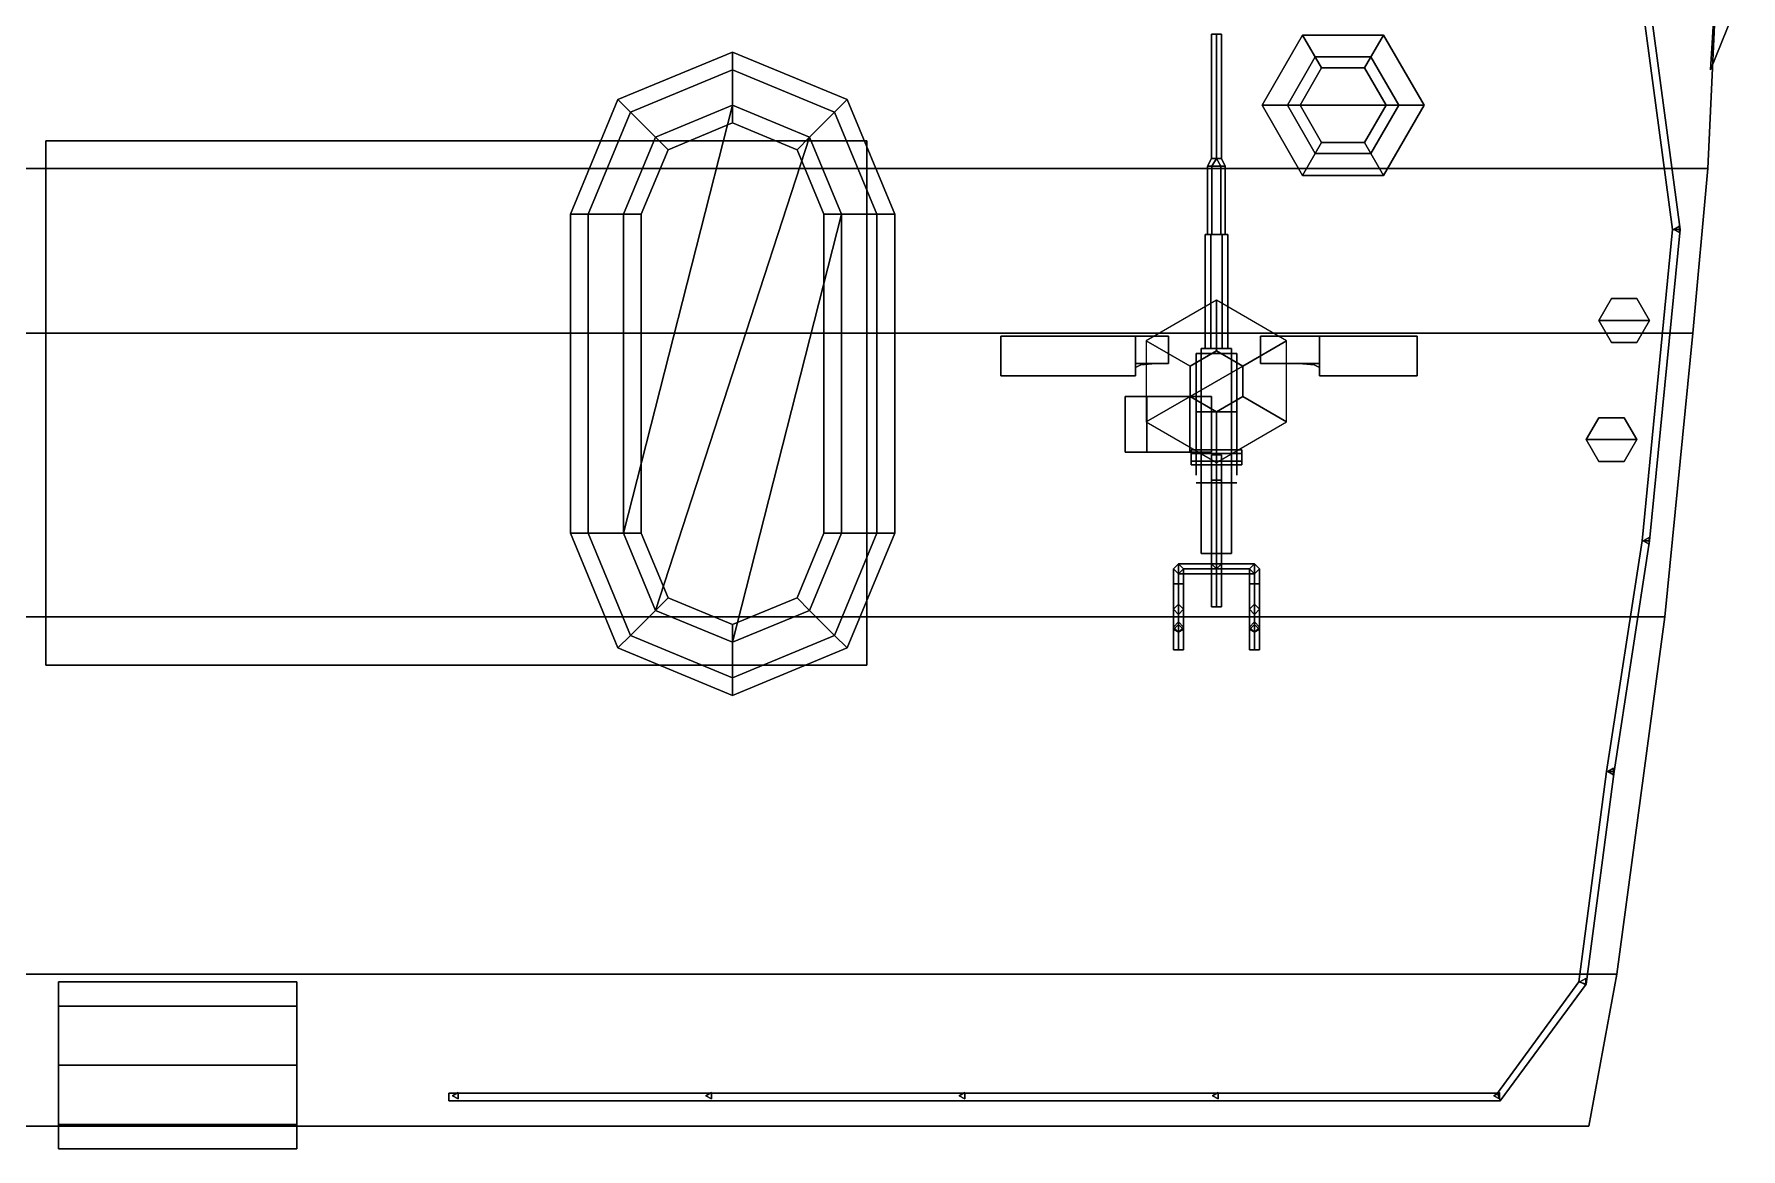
# Model space of a CAD drawing. Header units: millimetres. Extents: x -5.1 to 5.1, y -40.8 to 17.6.
# Drawn here: x -1.67 to 5.07, y -17.47 to -13.07 of the extents above; entities that cross this region are included whole.
import ezdxf

# ---------------------------------------------------------------- set-up
doc = ezdxf.new("R2010")
doc.units = ezdxf.units.MM
for name, color, linetype in [('gun', 1, 'Continuous'), ('sleeve', 5, 'Continuous'), ('turret', 2, 'Continuous')]:
    doc.layers.add(name, color=color, linetype=linetype)

msp = doc.modelspace()

# ---------------------------------------------------------------- linework, layer by layer
for points in [[(4.98, -12.72, 2.76), (-4.98, -12.72, 2.76), (-4.94, -13.6, 2.76), (4.94, -13.6, 2.76)], [(4.94, -13.6, -0.89), (-4.94, -13.6, -0.89), (-4.98, -12.72, -1.02), (4.98, -12.72, -1.02)], [(4.98, -12.72, -1.02), (4.98, -12.72, 2.76), (4.94, -13.6, 2.76), (4.94, -13.6, -0.89)], [(5.06, -12.94, 0.19), (4.95, -13.21, 0.21), (4.98, -12.72, 0.17), (5.07, -12.72, 0.17)], [(5.07, -12.72, 0.39), (4.98, -12.72, 0.39), (4.95, -13.21, 0.34), (5.06, -12.94, 0.37)], [(4.83, -13.84, 3.68), (4.8, -13.84, 3.68), (4.66, -12.79, 3.64), (4.69, -12.79, 3.64)], [(4.69, -12.79, 3.64), (4.66, -12.79, 3.64), (4.8, -13.84, 3.68), (4.83, -13.84, 3.68)], [(5.06, -12.94, 0.37), (4.95, -13.21, 0.34), (4.95, -13.21, 0.21), (5.06, -12.94, 0.19)], [(3.34, -13.0729, 3.41), (3.18, -13.35, 3.41), (3.33, -13.35, 3.62), (3.415, -13.2028, 3.62)], [(3.34, -13.0729, 3.34), (3.18, -13.35, 3.34), (3.18, -13.35, 3.41), (3.34, -13.0729, 3.41)], [(3.66, -13.0729, 3.41), (3.34, -13.0729, 3.41), (3.415, -13.2028, 3.62), (3.585, -13.2028, 3.62)], [(3.66, -13.0729, 3.34), (3.34, -13.0729, 3.34), (3.34, -13.0729, 3.41), (3.66, -13.0729, 3.41)], [(3.82, -13.35, 3.41), (3.66, -13.0729, 3.41), (3.585, -13.2028, 3.62), (3.67, -13.35, 3.62)], [(3.82, -13.35, 3.34), (3.66, -13.0729, 3.34), (3.66, -13.0729, 3.41), (3.82, -13.35, 3.41)], [(0.6375, -13.3275, 5.1), (0.6869, -13.3769, 5.2212), (1.09, -13.21, 5.2212), (1.09, -13.14, 5.1)], [(0.6869, -13.3769, 4.9788), (0.6375, -13.3275, 5.1), (1.09, -13.14, 5.1), (1.09, -13.21, 4.9788)], [(1.09, -13.14, 5.1), (1.09, -13.21, 5.2212), (1.4931, -13.3769, 5.2212), (1.5425, -13.3275, 5.1)], [(1.09, -13.21, 4.9788), (1.09, -13.14, 5.1), (1.5425, -13.3275, 5.1), (1.4931, -13.3769, 4.9788)], [(3.39, -13.1595, 2.76), (3.28, -13.35, 2.76), (3.28, -13.35, 3.34), (3.39, -13.1595, 3.34)], [(3.585, -13.2028, 3.62), (3.415, -13.2028, 3.62), (3.33, -13.35, 3.62), (3.67, -13.35, 3.62)], [(3.61, -13.1595, 2.76), (3.39, -13.1595, 2.76), (3.39, -13.1595, 3.34), (3.61, -13.1595, 3.34)], [(3.72, -13.35, 2.76), (3.61, -13.1595, 2.76), (3.61, -13.1595, 3.34), (3.72, -13.35, 3.34)], [(0.6869, -13.3769, 5.2212), (0.7859, -13.4759, 5.2212), (1.09, -13.35, 5.2212), (1.09, -13.21, 5.2212)], [(0.7859, -13.4759, 4.9788), (0.6869, -13.3769, 4.9788), (1.09, -13.21, 4.9788), (1.09, -13.35, 4.9788)], [(1.09, -13.21, 5.2212), (1.09, -13.35, 5.2212), (1.3941, -13.4759, 5.2212), (1.4931, -13.3769, 5.2212)], [(1.09, -13.35, 4.9788), (1.09, -13.21, 4.9788), (1.4931, -13.3769, 4.9788), (1.3941, -13.4759, 4.9788)], [(0.45, -13.78, 5.1), (0.52, -13.78, 5.2212), (0.6869, -13.3769, 5.2212), (0.6375, -13.3275, 5.1)], [(0.52, -13.78, 4.9788), (0.45, -13.78, 5.1), (0.6375, -13.3275, 5.1), (0.6869, -13.3769, 4.9788)], [(1.5425, -13.3275, 5.1), (1.4931, -13.3769, 5.2212), (1.66, -13.78, 5.2212), (1.73, -13.78, 5.1)], [(1.4931, -13.3769, 4.9788), (1.5425, -13.3275, 5.1), (1.73, -13.78, 5.1), (1.66, -13.78, 4.9788)], [(0.52, -13.78, 5.2212), (0.66, -13.78, 5.2212), (0.7859, -13.4759, 5.2212), (0.6869, -13.3769, 5.2212)], [(0.66, -13.78, 4.9788), (0.52, -13.78, 4.9788), (0.6869, -13.3769, 4.9788), (0.7859, -13.4759, 4.9788)], [(0.66, -13.78, 4.9788), (0.66, -15.04, 4.9788), (1.09, -13.35, 4.9788), (0.7859, -13.4759, 4.9788)], [(0.7859, -13.4759, 4.9788), (1.09, -13.35, 4.9788), (0.66, -15.04, 4.9788), (0.66, -13.78, 4.9788)], [(1.09, -13.35, 4.9788), (1.3941, -13.4759, 4.9788), (0.7859, -15.3441, 4.9788), (0.66, -15.04, 4.9788)], [(0.66, -15.04, 4.9788), (0.7859, -15.3441, 4.9788), (1.3941, -13.4759, 4.9788), (1.09, -13.35, 4.9788)], [(0.7859, -13.4759, 5.2212), (0.8354, -13.5254, 5.1), (1.09, -13.42, 5.1), (1.09, -13.35, 5.2212)], [(0.8354, -13.5254, 5.1), (0.7859, -13.4759, 4.9788), (1.09, -13.35, 4.9788), (1.09, -13.42, 5.1)], [(1.09, -13.35, 5.2212), (1.09, -13.42, 5.1), (1.3446, -13.5254, 5.1), (1.3941, -13.4759, 5.2212)], [(1.09, -13.42, 5.1), (1.09, -13.35, 4.9788), (1.3941, -13.4759, 4.9788), (1.3446, -13.5254, 5.1)], [(1.4931, -13.3769, 5.2212), (1.3941, -13.4759, 5.2212), (1.52, -13.78, 5.2212), (1.66, -13.78, 5.2212)], [(1.3941, -13.4759, 4.9788), (1.4931, -13.3769, 4.9788), (1.66, -13.78, 4.9788), (1.52, -13.78, 4.9788)], [(3.18, -13.35, 3.41), (3.34, -13.6271, 3.41), (3.415, -13.4972, 3.62), (3.33, -13.35, 3.62)], [(3.18, -13.35, 3.34), (3.34, -13.6271, 3.34), (3.34, -13.6271, 3.41), (3.18, -13.35, 3.41)], [(3.28, -13.35, 2.76), (3.39, -13.5405, 2.76), (3.39, -13.5405, 3.34), (3.28, -13.35, 3.34)], [(3.67, -13.35, 3.62), (3.33, -13.35, 3.62), (3.415, -13.4972, 3.62), (3.585, -13.4972, 3.62)], [(3.66, -13.6271, 3.41), (3.82, -13.35, 3.41), (3.67, -13.35, 3.62), (3.585, -13.4972, 3.62)], [(3.61, -13.5405, 2.76), (3.72, -13.35, 2.76), (3.72, -13.35, 3.34), (3.61, -13.5405, 3.34)], [(3.66, -13.6271, 3.34), (3.82, -13.35, 3.34), (3.82, -13.35, 3.41), (3.66, -13.6271, 3.41)], [(1.62, -13.49, 2.76), (-1.62, -13.49, 2.76), (-1.62, -13.49, 4.96), (1.62, -13.49, 4.96)], [(-1.62, -13.49, 4.96), (-1.62, -13.49, 2.76), (-1.62, -15.56, 2.76), (-1.62, -15.56, 4.96)], [(1.62, -13.49, 4.96), (-1.62, -13.49, 4.96), (-1.62, -15.56, 4.96), (1.62, -15.56, 4.96)], [(0.66, -13.78, 5.2212), (0.73, -13.78, 5.1), (0.8354, -13.5254, 5.1), (0.7859, -13.4759, 5.2212)], [(0.73, -13.78, 5.1), (0.66, -13.78, 4.9788), (0.7859, -13.4759, 4.9788), (0.8354, -13.5254, 5.1)], [(1.52, -13.78, 4.9788), (1.3941, -13.4759, 4.9788), (0.7859, -15.3441, 4.9788), (1.09, -15.47, 4.9788)], [(1.09, -15.47, 4.9788), (0.7859, -15.3441, 4.9788), (1.3941, -13.4759, 4.9788), (1.52, -13.78, 4.9788)], [(1.3941, -13.4759, 5.2212), (1.3446, -13.5254, 5.1), (1.45, -13.78, 5.1), (1.52, -13.78, 5.2212)], [(1.3446, -13.5254, 5.1), (1.3941, -13.4759, 4.9788), (1.52, -13.78, 4.9788), (1.45, -13.78, 5.1)], [(1.62, -15.56, 4.96), (1.62, -15.56, 2.76), (1.62, -13.49, 2.76), (1.62, -13.49, 4.96)], [(3.34, -13.6271, 3.41), (3.66, -13.6271, 3.41), (3.585, -13.4972, 3.62), (3.415, -13.4972, 3.62)], [(3.39, -13.5405, 2.76), (3.61, -13.5405, 2.76), (3.61, -13.5405, 3.34), (3.39, -13.5405, 3.34)], [(4.88, -14.25, -0.78), (-4.88, -14.25, -0.78), (-4.94, -13.6, -0.89), (4.94, -13.6, -0.89)], [(4.94, -13.6, 2.76), (-4.94, -13.6, 2.76), (-4.88, -14.25, 2.76), (4.88, -14.25, 2.76)], [(4.94, -13.6, -0.89), (4.94, -13.6, 2.76), (4.88, -14.25, 2.76), (4.88, -14.25, -0.78)], [(3.34, -13.6271, 3.34), (3.66, -13.6271, 3.34), (3.66, -13.6271, 3.41), (3.34, -13.6271, 3.41)], [(0.52, -15.04, 4.9788), (0.45, -15.04, 5.1), (0.45, -13.78, 5.1), (0.52, -13.78, 4.9788)], [(0.45, -15.04, 5.1), (0.52, -15.04, 5.2212), (0.52, -13.78, 5.2212), (0.45, -13.78, 5.1)], [(0.66, -15.04, 4.9788), (0.52, -15.04, 4.9788), (0.52, -13.78, 4.9788), (0.66, -13.78, 4.9788)], [(0.52, -15.04, 5.2212), (0.66, -15.04, 5.2212), (0.66, -13.78, 5.2212), (0.52, -13.78, 5.2212)], [(0.66, -15.04, 5.2212), (0.73, -15.04, 5.1), (0.73, -13.78, 5.1), (0.66, -13.78, 5.2212)], [(0.73, -15.04, 5.1), (0.66, -15.04, 4.9788), (0.66, -13.78, 4.9788), (0.73, -13.78, 5.1)], [(1.3941, -15.3441, 4.9788), (1.09, -15.47, 4.9788), (1.52, -13.78, 4.9788), (1.52, -15.04, 4.9788)], [(1.52, -15.04, 4.9788), (1.52, -13.78, 4.9788), (1.09, -15.47, 4.9788), (1.3941, -15.3441, 4.9788)], [(1.52, -15.04, 4.9788), (1.45, -15.04, 5.1), (1.45, -13.78, 5.1), (1.52, -13.78, 4.9788)], [(1.45, -15.04, 5.1), (1.52, -15.04, 5.2212), (1.52, -13.78, 5.2212), (1.45, -13.78, 5.1)], [(1.66, -15.04, 4.9788), (1.52, -15.04, 4.9788), (1.52, -13.78, 4.9788), (1.66, -13.78, 4.9788)], [(1.52, -15.04, 5.2212), (1.66, -15.04, 5.2212), (1.66, -13.78, 5.2212), (1.52, -13.78, 5.2212)], [(1.73, -15.04, 5.1), (1.66, -15.04, 4.9788), (1.66, -13.78, 4.9788), (1.73, -13.78, 5.1)], [(1.66, -15.04, 5.2212), (1.73, -15.04, 5.1), (1.73, -13.78, 5.1), (1.66, -13.78, 5.2212)], [(4.83, -13.84, 3.68), (4.8, -13.84, 3.68), (4.68, -15.07, 3.68), (4.71, -15.07, 3.68)], [(4.71, -15.07, 3.68), (4.68, -15.07, 3.68), (4.8, -13.84, 3.68), (4.83, -13.84, 3.68)], [(4.8275, -13.827, 2.76), (4.805, -13.84, 2.76), (4.805, -13.84, 3.68), (4.8275, -13.827, 3.68)], [(4.805, -13.84, 2.76), (4.8275, -13.853, 2.76), (4.8275, -13.853, 3.68), (4.805, -13.84, 3.68)], [(4.8275, -13.853, 2.76), (4.8275, -13.827, 2.76), (4.8275, -13.827, 3.68), (4.8275, -13.853, 3.68)], [(2.8961, -14.38, 3.76), (3, -14.32, 3.76), (3, -14.12, 2.76), (2.7229, -14.28, 2.76)], [(3, -14.32, 3.76), (3.1039, -14.38, 3.76), (3.2771, -14.28, 2.76), (3, -14.12, 2.76)], [(4.56, -14.1134, 2.76), (4.51, -14.2, 2.76), (4.51, -14.2, 3.14), (4.56, -14.1134, 3.14)], [(4.66, -14.1134, 3.14), (4.56, -14.1134, 3.14), (4.51, -14.2, 3.14), (4.71, -14.2, 3.14)], [(4.66, -14.1134, 2.76), (4.56, -14.1134, 2.76), (4.56, -14.1134, 3.14), (4.66, -14.1134, 3.14)], [(4.71, -14.2, 2.76), (4.66, -14.1134, 2.76), (4.66, -14.1134, 3.14), (4.71, -14.2, 3.14)], [(4.51, -14.2, 2.76), (4.56, -14.2866, 2.76), (4.56, -14.2866, 3.14), (4.51, -14.2, 3.14)], [(4.71, -14.2, 3.14), (4.51, -14.2, 3.14), (4.56, -14.2866, 3.14), (4.66, -14.2866, 3.14)], [(4.66, -14.2866, 2.76), (4.71, -14.2, 2.76), (4.71, -14.2, 3.14), (4.66, -14.2866, 3.14)], [(4.88, -14.25, 2.76), (-4.88, -14.25, 2.76), (-4.77, -15.37, 2.76), (4.77, -15.37, 2.76)], [(4.77, -15.37, -0.53), (-4.77, -15.37, -0.53), (-4.88, -14.25, -0.78), (4.88, -14.25, -0.78)], [(2.8961, -14.5, 3.76), (2.8961, -14.38, 3.76), (2.7229, -14.28, 2.76), (2.7229, -14.6, 2.76)], [(3.1039, -14.38, 3.76), (3.1039, -14.5, 3.76), (3.2771, -14.6, 2.76), (3.2771, -14.28, 2.76)], [(4.88, -14.25, -0.78), (4.88, -14.25, 2.76), (4.77, -15.37, 2.76), (4.77, -15.37, -0.53)], [(4.56, -14.2866, 2.76), (4.66, -14.2866, 2.76), (4.66, -14.2866, 3.14), (4.56, -14.2866, 3.14)], [(3, -14.56, 3.76), (2.8961, -14.5, 3.76), (2.7229, -14.6, 2.76), (3, -14.76, 2.76)], [(3.1039, -14.5, 3.76), (3, -14.56, 3.76), (3, -14.76, 2.76), (3.2771, -14.6, 2.76)], [(4.51, -14.5834, 2.76), (4.46, -14.67, 2.76), (4.46, -14.67, 3.14), (4.51, -14.5834, 3.14)], [(4.61, -14.5834, 3.14), (4.51, -14.5834, 3.14), (4.46, -14.67, 3.14), (4.66, -14.67, 3.14)], [(4.61, -14.5834, 2.76), (4.51, -14.5834, 2.76), (4.51, -14.5834, 3.14), (4.61, -14.5834, 3.14)], [(4.66, -14.67, 2.76), (4.61, -14.5834, 2.76), (4.61, -14.5834, 3.14), (4.66, -14.67, 3.14)], [(4.46, -14.67, 2.76), (4.51, -14.7566, 2.76), (4.51, -14.7566, 3.14), (4.46, -14.67, 3.14)], [(4.66, -14.67, 3.14), (4.46, -14.67, 3.14), (4.51, -14.7566, 3.14), (4.61, -14.7566, 3.14)], [(4.61, -14.7566, 2.76), (4.66, -14.67, 2.76), (4.66, -14.67, 3.14), (4.61, -14.7566, 3.14)], [(4.51, -14.7566, 2.76), (4.61, -14.7566, 2.76), (4.61, -14.7566, 3.14), (4.51, -14.7566, 3.14)], [(0.6375, -15.4925, 5.1), (0.6869, -15.4431, 5.2212), (0.52, -15.04, 5.2212), (0.45, -15.04, 5.1)], [(0.6869, -15.4431, 4.9788), (0.6375, -15.4925, 5.1), (0.45, -15.04, 5.1), (0.52, -15.04, 4.9788)], [(0.6869, -15.4431, 5.2212), (0.7859, -15.3441, 5.2212), (0.66, -15.04, 5.2212), (0.52, -15.04, 5.2212)], [(0.7859, -15.3441, 4.9788), (0.6869, -15.4431, 4.9788), (0.52, -15.04, 4.9788), (0.66, -15.04, 4.9788)], [(0.7859, -15.3441, 5.2212), (0.8354, -15.2946, 5.1), (0.73, -15.04, 5.1), (0.66, -15.04, 5.2212)], [(0.8354, -15.2946, 5.1), (0.7859, -15.3441, 4.9788), (0.66, -15.04, 4.9788), (0.73, -15.04, 5.1)], [(1.52, -15.04, 5.2212), (1.45, -15.04, 5.1), (1.3446, -15.2946, 5.1), (1.3941, -15.3441, 5.2212)], [(1.45, -15.04, 5.1), (1.52, -15.04, 4.9788), (1.3941, -15.3441, 4.9788), (1.3446, -15.2946, 5.1)], [(1.66, -15.04, 5.2212), (1.52, -15.04, 5.2212), (1.3941, -15.3441, 5.2212), (1.4931, -15.4431, 5.2212)], [(1.52, -15.04, 4.9788), (1.66, -15.04, 4.9788), (1.4931, -15.4431, 4.9788), (1.3941, -15.3441, 4.9788)], [(1.73, -15.04, 5.1), (1.66, -15.04, 5.2212), (1.4931, -15.4431, 5.2212), (1.5425, -15.4925, 5.1)], [(1.66, -15.04, 4.9788), (1.73, -15.04, 5.1), (1.5425, -15.4925, 5.1), (1.4931, -15.4431, 4.9788)], [(4.71, -15.07, 3.68), (4.68, -15.07, 3.68), (4.54, -15.98, 3.68), (4.57, -15.98, 3.68)], [(4.57, -15.98, 3.68), (4.54, -15.98, 3.68), (4.68, -15.07, 3.68), (4.71, -15.07, 3.68)], [(4.7075, -15.057, 2.76), (4.685, -15.07, 2.76), (4.685, -15.07, 3.68), (4.7075, -15.057, 3.68)], [(4.685, -15.07, 2.76), (4.7075, -15.083, 2.76), (4.7075, -15.083, 3.68), (4.685, -15.07, 3.68)], [(4.7075, -15.083, 2.76), (4.7075, -15.057, 2.76), (4.7075, -15.057, 3.68), (4.7075, -15.083, 3.68)], [(1.09, -15.61, 5.2212), (1.09, -15.47, 5.2212), (0.7859, -15.3441, 5.2212), (0.6869, -15.4431, 5.2212)], [(1.09, -15.47, 4.9788), (1.09, -15.61, 4.9788), (0.6869, -15.4431, 4.9788), (0.7859, -15.3441, 4.9788)], [(1.09, -15.47, 5.2212), (1.09, -15.4, 5.1), (0.8354, -15.2946, 5.1), (0.7859, -15.3441, 5.2212)], [(1.09, -15.4, 5.1), (1.09, -15.47, 4.9788), (0.7859, -15.3441, 4.9788), (0.8354, -15.2946, 5.1)], [(1.3941, -15.3441, 5.2212), (1.3446, -15.2946, 5.1), (1.09, -15.4, 5.1), (1.09, -15.47, 5.2212)], [(1.3446, -15.2946, 5.1), (1.3941, -15.3441, 4.9788), (1.09, -15.47, 4.9788), (1.09, -15.4, 5.1)], [(1.4931, -15.4431, 5.2212), (1.3941, -15.3441, 5.2212), (1.09, -15.47, 5.2212), (1.09, -15.61, 5.2212)], [(1.3941, -15.3441, 4.9788), (1.4931, -15.4431, 4.9788), (1.09, -15.61, 4.9788), (1.09, -15.47, 4.9788)], [(4.58, -16.78, -0.09), (-4.58, -16.78, -0.09), (-4.77, -15.37, -0.53), (4.77, -15.37, -0.53)], [(4.77, -15.37, 2.76), (-4.77, -15.37, 2.76), (-4.58, -16.78, 2.76), (4.58, -16.78, 2.76)], [(4.77, -15.37, -0.53), (4.77, -15.37, 2.76), (4.58, -16.78, 2.76), (4.58, -16.78, -0.09)], [(1.09, -15.68, 5.1), (1.09, -15.61, 5.2212), (0.6869, -15.4431, 5.2212), (0.6375, -15.4925, 5.1)], [(1.09, -15.61, 4.9788), (1.09, -15.68, 5.1), (0.6375, -15.4925, 5.1), (0.6869, -15.4431, 4.9788)], [(1.5425, -15.4925, 5.1), (1.4931, -15.4431, 5.2212), (1.09, -15.61, 5.2212), (1.09, -15.68, 5.1)], [(1.4931, -15.4431, 4.9788), (1.5425, -15.4925, 5.1), (1.09, -15.68, 5.1), (1.09, -15.61, 4.9788)], [(-1.62, -15.56, 4.96), (-1.62, -15.56, 2.76), (1.62, -15.56, 2.76), (1.62, -15.56, 4.96)], [(4.57, -15.98, 3.68), (4.54, -15.98, 3.68), (4.43, -16.81, 3.68), (4.46, -16.82, 3.68)], [(4.46, -16.82, 3.68), (4.43, -16.81, 3.68), (4.54, -15.98, 3.68), (4.57, -15.98, 3.68)], [(4.5675, -15.967, 2.76), (4.545, -15.98, 2.76), (4.545, -15.98, 3.68), (4.5675, -15.967, 3.68)], [(4.545, -15.98, 2.76), (4.5675, -15.993, 2.76), (4.5675, -15.993, 3.68), (4.545, -15.98, 3.68)], [(4.5675, -15.993, 2.76), (4.5675, -15.967, 2.76), (4.5675, -15.967, 3.68), (4.5675, -15.993, 3.68)], [(4.47, -17.38, 2.68), (-4.47, -17.38, 2.68), (-4.58, -16.78, -0.09), (4.58, -16.78, -0.09)], [(4.58, -16.78, 2.76), (-4.58, -16.78, 2.76), (-4.47, -17.38, 2.76), (4.47, -17.38, 2.76)], [(-1.57, -16.81, 3.11), (-1.57, -16.9067, 3.3433), (-0.63, -16.9067, 3.3433), (-0.63, -16.81, 3.11)], [(-1.57, -16.9067, 2.8767), (-1.57, -16.81, 3.11), (-0.63, -16.81, 3.11), (-0.63, -16.9067, 2.8767)], [(-1.57, -16.81, 3.11), (-1.57, -17.3733, 3.3433), (-1.57, -17.47, 3.11), (-1.57, -16.9067, 2.8767)], [(-1.57, -16.9067, 3.3433), (-1.57, -17.14, 3.44), (-1.57, -17.3733, 3.3433), (-1.57, -16.81, 3.11)], [(-0.63, -16.9067, 3.3433), (-0.63, -17.14, 3.44), (-0.63, -17.3733, 3.3433), (-0.63, -16.81, 3.11)], [(-0.63, -16.81, 3.11), (-0.63, -17.3733, 3.3433), (-0.63, -17.47, 3.11), (-0.63, -16.9067, 2.8767)], [(4.46, -16.82, 3.68), (4.43, -16.81, 3.68), (4.11, -17.25, 3.68), (4.12, -17.28, 3.68)], [(4.12, -17.28, 3.68), (4.11, -17.25, 3.68), (4.43, -16.81, 3.68), (4.46, -16.82, 3.68)], [(4.4575, -16.797, 2.76), (4.435, -16.81, 2.76), (4.435, -16.81, 3.68), (4.4575, -16.797, 3.68)], [(4.435, -16.81, 2.76), (4.4575, -16.823, 2.76), (4.4575, -16.823, 3.68), (4.435, -16.81, 3.68)], [(4.4575, -16.823, 2.76), (4.4575, -16.797, 2.76), (4.4575, -16.797, 3.68), (4.4575, -16.823, 3.68)], [(4.58, -16.78, -0.09), (4.58, -16.78, 2.76), (4.47, -17.38, 2.76), (4.47, -17.38, 2.68)], [(-1.57, -16.9067, 3.3433), (-1.57, -17.14, 3.44), (-0.63, -17.14, 3.44), (-0.63, -16.9067, 3.3433)], [(-1.57, -17.14, 2.78), (-1.57, -16.9067, 2.8767), (-0.63, -16.9067, 2.8767), (-0.63, -17.14, 2.78)], [(-1.57, -16.9067, 2.8767), (-1.57, -17.47, 3.11), (-1.57, -17.3733, 2.8767), (-1.57, -17.14, 2.78)], [(-0.63, -16.9067, 2.8767), (-0.63, -17.47, 3.11), (-0.63, -17.3733, 2.8767), (-0.63, -17.14, 2.78)], [(-1.57, -17.14, 3.44), (-1.57, -17.3733, 3.3433), (-0.63, -17.3733, 3.3433), (-0.63, -17.14, 3.44)], [(-1.57, -17.3733, 2.8767), (-1.57, -17.14, 2.78), (-0.63, -17.14, 2.78), (-0.63, -17.3733, 2.8767)], [(4.12, -17.28, 3.68), (4.11, -17.25, 3.68), (-0.03, -17.25, 3.68), (-0.03, -17.28, 3.68)], [(-0.03, -17.28, 3.68), (-0.03, -17.25, 3.68), (4.11, -17.25, 3.68), (4.12, -17.28, 3.68)], [(0.0075, -17.247, 2.76), (-0.015, -17.26, 2.76), (-0.015, -17.26, 3.68), (0.0075, -17.247, 3.68)], [(-0.015, -17.26, 2.76), (0.0075, -17.273, 2.76), (0.0075, -17.273, 3.68), (-0.015, -17.26, 3.68)], [(0.0075, -17.273, 2.76), (0.0075, -17.247, 2.76), (0.0075, -17.247, 3.68), (0.0075, -17.273, 3.68)], [(1.0075, -17.247, 2.76), (0.985, -17.26, 2.76), (0.985, -17.26, 3.68), (1.0075, -17.247, 3.68)], [(0.985, -17.26, 2.76), (1.0075, -17.273, 2.76), (1.0075, -17.273, 3.68), (0.985, -17.26, 3.68)], [(1.0075, -17.273, 2.76), (1.0075, -17.247, 2.76), (1.0075, -17.247, 3.68), (1.0075, -17.273, 3.68)], [(2.0075, -17.247, 2.76), (1.985, -17.26, 2.76), (1.985, -17.26, 3.68), (2.0075, -17.247, 3.68)], [(1.985, -17.26, 2.76), (2.0075, -17.273, 2.76), (2.0075, -17.273, 3.68), (1.985, -17.26, 3.68)], [(2.0075, -17.273, 2.76), (2.0075, -17.247, 2.76), (2.0075, -17.247, 3.68), (2.0075, -17.273, 3.68)], [(3.0075, -17.247, 2.76), (2.985, -17.26, 2.76), (2.985, -17.26, 3.68), (3.0075, -17.247, 3.68)], [(2.985, -17.26, 2.76), (3.0075, -17.273, 2.76), (3.0075, -17.273, 3.68), (2.985, -17.26, 3.68)], [(3.0075, -17.273, 2.76), (3.0075, -17.247, 2.76), (3.0075, -17.247, 3.68), (3.0075, -17.273, 3.68)], [(4.1175, -17.247, 2.76), (4.095, -17.26, 2.76), (4.095, -17.26, 3.68), (4.1175, -17.247, 3.68)], [(4.095, -17.26, 2.76), (4.1175, -17.273, 2.76), (4.1175, -17.273, 3.68), (4.095, -17.26, 3.68)], [(4.1175, -17.273, 2.76), (4.1175, -17.247, 2.76), (4.1175, -17.247, 3.68), (4.1175, -17.273, 3.68)], [(4.47, -17.38, 2.76), (-4.47, -17.38, 2.76), (-4.47, -17.38, 2.68), (4.47, -17.38, 2.68)], [(-1.57, -17.3733, 3.3433), (-1.57, -17.47, 3.11), (-0.63, -17.47, 3.11), (-0.63, -17.3733, 3.3433)], [(-1.57, -17.47, 3.11), (-1.57, -17.3733, 2.8767), (-0.63, -17.3733, 2.8767), (-0.63, -17.47, 3.11)]]:
    msp.add_3dface(points)
at = {"layer": 'gun'}
for points in [[(3.02, -13.07, 3.99), (3, -13.07, 3.97), (2.98, -13.07, 3.99), (3, -13.07, 4.01)], [(3, -13.07, 4.01), (2.98, -13.07, 3.99), (2.98, -13.56, 3.99), (3, -13.56, 4.01)], [(2.98, -13.07, 3.99), (3, -13.07, 3.97), (3, -13.56, 3.97), (2.98, -13.56, 3.99)], [(3.02, -13.07, 3.99), (3, -13.07, 4.01), (3, -13.56, 4.01), (3.02, -13.56, 3.99)], [(3, -13.07, 3.97), (3.02, -13.07, 3.99), (3.02, -13.56, 3.99), (3, -13.56, 3.97)]]:
    msp.add_3dface(points, dxfattribs=at)
at = {"layer": 'sleeve'}
for points in [[(3, -13.56, 4.01), (2.98, -13.56, 3.99), (2.965, -13.59, 3.99), (2.9825, -13.59, 4.0203)], [(2.98, -13.56, 3.99), (3, -13.56, 3.97), (2.9825, -13.59, 3.9597), (2.965, -13.59, 3.99)], [(2.9825, -13.59, 4.0203), (2.965, -13.59, 3.99), (2.965, -13.86, 3.99), (2.9825, -13.86, 4.0203)], [(2.965, -13.59, 3.99), (2.9825, -13.59, 3.9597), (2.9825, -13.86, 3.9597), (2.965, -13.86, 3.99)], [(3, -13.56, 4.01), (3, -13.56, 4.01), (2.9825, -13.59, 4.0203), (3.0175, -13.59, 4.0203)], [(3, -13.56, 3.97), (3, -13.56, 3.97), (3.0175, -13.59, 3.9597), (2.9825, -13.59, 3.9597)], [(3.0175, -13.59, 4.0203), (2.9825, -13.59, 4.0203), (2.9825, -13.86, 4.0203), (3.0175, -13.86, 4.0203)], [(2.9825, -13.59, 3.9597), (3.0175, -13.59, 3.9597), (3.0175, -13.86, 3.9597), (2.9825, -13.86, 3.9597)], [(3.02, -13.56, 3.99), (3, -13.56, 4.01), (3.0175, -13.59, 4.0203), (3.035, -13.59, 3.99)], [(3, -13.56, 3.97), (3.02, -13.56, 3.99), (3.035, -13.59, 3.99), (3.0175, -13.59, 3.9597)], [(3.035, -13.59, 3.99), (3.0175, -13.59, 4.0203), (3.0175, -13.86, 4.0203), (3.035, -13.86, 3.99)], [(3.0175, -13.59, 3.9597), (3.035, -13.59, 3.99), (3.035, -13.86, 3.99), (3.0175, -13.86, 3.9597)], [(2.9775, -13.86, 4.029), (2.955, -13.86, 3.99), (2.955, -14.31, 3.99), (2.9775, -14.31, 4.029)], [(2.955, -13.86, 3.99), (2.9775, -13.86, 3.951), (2.9775, -14.31, 3.951), (2.955, -14.31, 3.99)], [(3.045, -13.86, 3.99), (2.955, -13.86, 3.99), (2.9775, -13.86, 4.029), (3.0225, -13.86, 4.029)], [(3.0225, -13.86, 3.951), (2.9775, -13.86, 3.951), (2.955, -13.86, 3.99), (3.045, -13.86, 3.99)], [(3.0225, -13.86, 4.029), (2.9775, -13.86, 4.029), (2.9775, -14.31, 4.029), (3.0225, -14.31, 4.029)], [(2.9775, -13.86, 3.951), (3.0225, -13.86, 3.951), (3.0225, -14.31, 3.951), (2.9775, -14.31, 3.951)], [(3.045, -13.86, 3.99), (3.0225, -13.86, 4.029), (3.0225, -14.31, 4.029), (3.045, -14.31, 3.99)], [(3.0225, -13.86, 3.951), (3.045, -13.86, 3.99), (3.045, -14.31, 3.99), (3.0225, -14.31, 3.951)], [(2.94, -15.12, 4.06), (3.06, -15.12, 4.06), (3.06, -14.31, 4.06), (2.94, -14.31, 4.06)], [(2.94, -14.31, 4.06), (2.94, -14.31, 3.94), (2.94, -15.12, 3.94), (2.94, -15.12, 4.06)], [(2.94, -14.31, 3.94), (3.06, -14.31, 3.94), (3.06, -15.12, 3.94), (2.94, -15.12, 3.94)], [(3.06, -14.31, 4.06), (3.06, -14.31, 3.94), (2.94, -14.31, 3.94), (2.94, -14.31, 4.06)], [(3.06, -15.12, 4.06), (3.06, -15.12, 3.94), (3.06, -14.31, 3.94), (3.06, -14.31, 4.06)], [(2.725, -14.5, 4.2672), (2.64, -14.5, 4.12), (2.64, -14.72, 4.12), (2.725, -14.72, 4.2672)], [(2.64, -14.5, 4.12), (2.725, -14.5, 3.9728), (2.725, -14.72, 3.9728), (2.64, -14.72, 4.12)], [(2.98, -14.5, 4.12), (2.64, -14.5, 4.12), (2.725, -14.5, 4.2672), (2.895, -14.5, 4.2672)], [(2.895, -14.5, 3.9728), (2.725, -14.5, 3.9728), (2.64, -14.5, 4.12), (2.98, -14.5, 4.12)], [(2.895, -14.5, 4.2672), (2.725, -14.5, 4.2672), (2.725, -14.72, 4.2672), (2.895, -14.72, 4.2672)], [(2.725, -14.5, 3.9728), (2.895, -14.5, 3.9728), (2.895, -14.72, 3.9728), (2.725, -14.72, 3.9728)], [(2.98, -14.5, 4.12), (2.895, -14.5, 4.2672), (2.895, -14.72, 4.2672), (2.98, -14.72, 4.12)], [(2.895, -14.5, 3.9728), (2.98, -14.5, 4.12), (2.98, -14.72, 4.12), (2.895, -14.72, 3.9728)], [(2.725, -14.72, 3.9728), (2.895, -14.72, 3.9728), (2.98, -14.72, 4.12), (2.64, -14.72, 4.12)], [(2.64, -14.72, 4.12), (2.98, -14.72, 4.12), (2.895, -14.72, 4.2672), (2.725, -14.72, 4.2672)], [(3.1, -14.725, 4.006), (3.1, -14.71, 3.98), (2.9, -14.71, 3.98), (2.9, -14.725, 4.006)], [(3.1, -14.71, 3.98), (3.1, -14.725, 3.954), (2.9, -14.725, 3.954), (2.9, -14.71, 3.98)], [(2.9, -14.755, 4.006), (2.9, -14.725, 4.006), (2.9, -14.71, 3.98), (2.9, -14.77, 3.98)], [(2.9, -14.77, 3.98), (2.9, -14.71, 3.98), (2.9, -14.725, 3.954), (2.9, -14.755, 3.954)], [(3.1, -14.755, 4.006), (3.1, -14.725, 4.006), (2.9, -14.725, 4.006), (2.9, -14.755, 4.006)], [(3.1, -14.725, 3.954), (3.1, -14.755, 3.954), (2.9, -14.755, 3.954), (2.9, -14.725, 3.954)], [(3, -14.73, 3.94), (2.98, -14.73, 3.92), (2.98, -15.16, 3.92), (3, -15.18, 3.94)], [(2.98, -14.73, 3.92), (3, -14.73, 3.9), (3, -15.18, 3.9), (2.98, -15.16, 3.92)], [(3.02, -14.73, 3.92), (3, -14.73, 3.94), (3, -15.18, 3.94), (3.02, -15.16, 3.92)], [(3, -14.73, 3.9), (3.02, -14.73, 3.92), (3.02, -15.16, 3.92), (3, -15.18, 3.9)], [(3.1, -14.77, 3.98), (3.1, -14.71, 3.98), (3.1, -14.725, 4.006), (3.1, -14.755, 4.006)], [(3.1, -14.755, 3.954), (3.1, -14.725, 3.954), (3.1, -14.71, 3.98), (3.1, -14.77, 3.98)], [(3.1, -14.77, 3.98), (3.1, -14.755, 4.006), (2.9, -14.755, 4.006), (2.9, -14.77, 3.98)], [(3.1, -14.755, 3.954), (3.1, -14.77, 3.98), (2.9, -14.77, 3.98), (2.9, -14.755, 3.954)], [(3.04, -14.84, 4.3407), (3.08, -14.84, 4.41), (2.92, -14.84, 4.41), (2.96, -14.84, 4.3407)], [(2.96, -14.84, 4.3407), (2.92, -14.84, 4.41), (3.08, -14.84, 4.41), (3.04, -14.84, 4.3407)], [(2.92, -14.84, 4.41), (2.96, -14.84, 4.4793), (3.04, -14.84, 4.4793), (3.08, -14.84, 4.41)], [(3.08, -14.84, 4.41), (3.04, -14.84, 4.4793), (2.96, -14.84, 4.4793), (2.92, -14.84, 4.41)], [(3, -14.83, 4.33), (2.98, -14.83, 4.31), (2.98, -15.33, 4.31), (3, -15.33, 4.33)], [(2.98, -14.83, 4.31), (3, -14.83, 4.29), (3, -15.33, 4.29), (2.98, -15.33, 4.31)], [(3.02, -14.83, 4.31), (3, -14.83, 4.29), (2.98, -14.83, 4.31), (3, -14.83, 4.33)], [(3.02, -14.83, 4.31), (3, -14.83, 4.33), (3, -15.33, 4.33), (3.02, -15.33, 4.31)], [(3, -14.83, 4.29), (3.02, -14.83, 4.31), (3.02, -15.33, 4.31), (3, -15.33, 4.29)], [(3, -14.84, 4.06), (3, -14.98, 4.3), (3, -15.08, 4.3), (3, -14.93, 4.06)], [(3, -14.93, 4.06), (3, -15.08, 4.3), (3, -14.98, 4.3), (3, -14.84, 4.06)], [(2.94, -15.12, 3.94), (3.06, -15.12, 3.94), (3.06, -15.12, 4.06), (2.94, -15.12, 4.06)], [(2.85, -15.16, 3.92), (2.83, -15.18, 3.9), (2.83, -15.18, 4.1), (2.85, -15.16, 4.12)], [(2.85, -15.16, 4.12), (2.83, -15.18, 4.1), (2.83, -15.24, 4.16), (2.85, -15.24, 4.18)], [(2.83, -15.18, 3.9), (2.85, -15.2, 3.92), (2.85, -15.2, 4.08), (2.83, -15.18, 4.1)], [(2.83, -15.18, 4.1), (2.85, -15.2, 4.08), (2.85, -15.24, 4.14), (2.83, -15.24, 4.16)], [(2.87, -15.18, 3.9), (2.85, -15.16, 3.92), (2.85, -15.16, 4.12), (2.87, -15.18, 4.1)], [(2.87, -15.18, 3.9), (2.85, -15.16, 3.92), (3.15, -15.16, 3.92), (3.13, -15.18, 3.9)], [(2.85, -15.16, 3.92), (2.87, -15.18, 3.94), (3.13, -15.18, 3.94), (3.15, -15.16, 3.92)], [(2.87, -15.18, 4.1), (2.85, -15.16, 4.12), (2.85, -15.24, 4.18), (2.87, -15.24, 4.16)], [(2.85, -15.2, 3.92), (2.87, -15.18, 3.9), (2.87, -15.18, 4.1), (2.85, -15.2, 4.08)], [(2.85, -15.2, 3.92), (2.87, -15.18, 3.9), (3.13, -15.18, 3.9), (3.15, -15.2, 3.92)], [(2.87, -15.18, 3.94), (2.85, -15.2, 3.92), (3.15, -15.2, 3.92), (3.13, -15.18, 3.94)], [(2.85, -15.2, 4.08), (2.87, -15.18, 4.1), (2.87, -15.24, 4.16), (2.85, -15.24, 4.14)], [(3.15, -15.16, 3.92), (3.13, -15.18, 3.9), (3.13, -15.18, 4.1), (3.15, -15.16, 4.12)], [(3.15, -15.16, 4.12), (3.13, -15.18, 4.1), (3.13, -15.24, 4.16), (3.15, -15.24, 4.18)], [(3.13, -15.18, 3.9), (3.15, -15.2, 3.92), (3.15, -15.2, 4.08), (3.13, -15.18, 4.1)], [(3.13, -15.18, 4.1), (3.15, -15.2, 4.08), (3.15, -15.24, 4.14), (3.13, -15.24, 4.16)], [(3.17, -15.18, 3.9), (3.15, -15.16, 3.92), (3.15, -15.16, 4.12), (3.17, -15.18, 4.1)], [(3.17, -15.18, 4.1), (3.15, -15.16, 4.12), (3.15, -15.24, 4.18), (3.17, -15.24, 4.16)], [(3.15, -15.2, 3.92), (3.17, -15.18, 3.9), (3.17, -15.18, 4.1), (3.15, -15.2, 4.08)], [(3.15, -15.2, 4.08), (3.17, -15.18, 4.1), (3.17, -15.24, 4.16), (3.15, -15.24, 4.14)], [(2.83, -15.24, 4.16), (2.85, -15.24, 4.14), (2.85, -15.32, 4.14), (2.83, -15.34, 4.16)], [(2.85, -15.24, 4.18), (2.83, -15.24, 4.16), (2.83, -15.34, 4.16), (2.85, -15.32, 4.18)], [(2.85, -15.24, 4.14), (2.87, -15.24, 4.16), (2.87, -15.34, 4.16), (2.85, -15.32, 4.14)], [(2.87, -15.24, 4.16), (2.85, -15.24, 4.18), (2.85, -15.32, 4.18), (2.87, -15.34, 4.16)], [(3.15, -15.24, 4.18), (3.13, -15.24, 4.16), (3.13, -15.34, 4.16), (3.15, -15.32, 4.18)], [(3.13, -15.24, 4.16), (3.15, -15.24, 4.14), (3.15, -15.32, 4.14), (3.13, -15.34, 4.16)], [(3.17, -15.24, 4.16), (3.15, -15.24, 4.18), (3.15, -15.32, 4.18), (3.17, -15.34, 4.16)], [(3.15, -15.24, 4.14), (3.17, -15.24, 4.16), (3.17, -15.34, 4.16), (3.15, -15.32, 4.14)], [(2.85, -15.4, 4.02), (2.83, -15.42, 4.05), (2.83, -15.34, 4.1), (2.85, -15.32, 4.08)], [(2.85, -15.32, 4.08), (2.83, -15.34, 4.1), (2.83, -15.34, 4.21), (2.85, -15.32, 4.23)], [(2.85, -15.32, 4.23), (2.83, -15.34, 4.21), (2.83, -15.41, 4.26), (2.85, -15.39, 4.28)], [(2.83, -15.42, 4.05), (2.85, -15.43, 4.07), (2.85, -15.36, 4.12), (2.83, -15.34, 4.1)], [(2.83, -15.34, 4.1), (2.85, -15.36, 4.12), (2.85, -15.36, 4.19), (2.83, -15.34, 4.21)], [(2.83, -15.34, 4.21), (2.85, -15.36, 4.19), (2.85, -15.43, 4.24), (2.83, -15.41, 4.26)], [(2.87, -15.42, 4.05), (2.85, -15.4, 4.02), (2.85, -15.32, 4.08), (2.87, -15.34, 4.1)], [(2.87, -15.34, 4.1), (2.85, -15.32, 4.08), (2.85, -15.32, 4.23), (2.87, -15.34, 4.21)], [(2.87, -15.34, 4.21), (2.85, -15.32, 4.23), (2.85, -15.39, 4.28), (2.87, -15.41, 4.26)], [(2.85, -15.43, 4.07), (2.87, -15.42, 4.05), (2.87, -15.34, 4.1), (2.85, -15.36, 4.12)], [(2.85, -15.36, 4.12), (2.87, -15.34, 4.1), (2.87, -15.34, 4.21), (2.85, -15.36, 4.19)], [(2.85, -15.36, 4.19), (2.87, -15.34, 4.21), (2.87, -15.41, 4.26), (2.85, -15.43, 4.24)], [(3, -15.33, 4.33), (2.98, -15.33, 4.31), (3, -15.33, 4.29), (3.02, -15.33, 4.31)], [(3.15, -15.32, 4.23), (3.13, -15.34, 4.21), (3.13, -15.41, 4.26), (3.15, -15.39, 4.28)], [(3.15, -15.32, 4.08), (3.13, -15.34, 4.1), (3.13, -15.34, 4.21), (3.15, -15.32, 4.23)], [(3.15, -15.4, 4.02), (3.13, -15.42, 4.05), (3.13, -15.34, 4.1), (3.15, -15.32, 4.08)], [(3.13, -15.34, 4.21), (3.15, -15.36, 4.19), (3.15, -15.43, 4.24), (3.13, -15.41, 4.26)], [(3.13, -15.34, 4.1), (3.15, -15.36, 4.12), (3.15, -15.36, 4.19), (3.13, -15.34, 4.21)], [(3.13, -15.42, 4.05), (3.15, -15.43, 4.07), (3.15, -15.36, 4.12), (3.13, -15.34, 4.1)], [(3.17, -15.34, 4.21), (3.15, -15.32, 4.23), (3.15, -15.39, 4.28), (3.17, -15.41, 4.26)], [(3.17, -15.34, 4.1), (3.15, -15.32, 4.08), (3.15, -15.32, 4.23), (3.17, -15.34, 4.21)], [(3.17, -15.42, 4.05), (3.15, -15.4, 4.02), (3.15, -15.32, 4.08), (3.17, -15.34, 4.1)], [(3.15, -15.36, 4.19), (3.17, -15.34, 4.21), (3.17, -15.41, 4.26), (3.15, -15.43, 4.24)], [(3.15, -15.36, 4.12), (3.17, -15.34, 4.1), (3.17, -15.34, 4.21), (3.15, -15.36, 4.19)], [(3.15, -15.43, 4.07), (3.17, -15.42, 4.05), (3.17, -15.34, 4.1), (3.15, -15.36, 4.12)], [(2.83, -15.5, 4.26), (2.85, -15.5, 4.28), (2.85, -15.39, 4.28), (2.83, -15.41, 4.26)], [(2.85, -15.4, 4.02), (2.87, -15.42, 4.05), (2.85, -15.43, 4.07), (2.83, -15.42, 4.05)], [(2.85, -15.5, 4.24), (2.83, -15.5, 4.26), (2.83, -15.41, 4.26), (2.85, -15.43, 4.24)], [(2.85, -15.5, 4.28), (2.87, -15.5, 4.26), (2.87, -15.41, 4.26), (2.85, -15.39, 4.28)], [(2.87, -15.5, 4.26), (2.85, -15.5, 4.24), (2.85, -15.43, 4.24), (2.87, -15.41, 4.26)], [(3.13, -15.5, 4.26), (3.15, -15.5, 4.28), (3.15, -15.39, 4.28), (3.13, -15.41, 4.26)], [(3.15, -15.4, 4.02), (3.17, -15.42, 4.05), (3.15, -15.43, 4.07), (3.13, -15.42, 4.05)], [(3.15, -15.5, 4.24), (3.13, -15.5, 4.26), (3.13, -15.41, 4.26), (3.15, -15.43, 4.24)], [(3.15, -15.5, 4.28), (3.17, -15.5, 4.26), (3.17, -15.41, 4.26), (3.15, -15.39, 4.28)], [(3.17, -15.5, 4.26), (3.15, -15.5, 4.24), (3.15, -15.43, 4.24), (3.17, -15.41, 4.26)], [(2.85, -15.5, 4.24), (2.87, -15.5, 4.26), (2.85, -15.5, 4.28), (2.83, -15.5, 4.26)], [(3.15, -15.5, 4.24), (3.17, -15.5, 4.26), (3.15, -15.5, 4.28), (3.13, -15.5, 4.26)]]:
    msp.add_3dface(points, dxfattribs=at)
at = {"layer": 'turret'}
for points in [[(2.68, -14.2614, 3.6476), (2.68, -14.418, 4.5356), (2.1492, -14.418, 4.5356), (2.1492, -14.2614, 3.6476)], [(2.1492, -14.2614, 3.6476), (2.1492, -14.418, 4.5356), (2.68, -14.418, 4.5356), (2.68, -14.2614, 3.6476)], [(2.8109, -14.2614, 3.6476), (2.8109, -14.37, 4.2635), (2.68, -14.37, 4.2635), (2.68, -14.2614, 3.6476)], [(2.68, -14.2614, 3.6476), (2.68, -14.37, 4.2635), (2.8109, -14.37, 4.2635), (2.8109, -14.2614, 3.6476)], [(3.4072, -14.2614, 3.6476), (3.4072, -14.37, 4.2635), (3.1745, -14.37, 4.2635), (3.1745, -14.2614, 3.6476)], [(3.1745, -14.2614, 3.6476), (3.1745, -14.37, 4.2635), (3.4072, -14.37, 4.2635), (3.4072, -14.2614, 3.6476)], [(3.7926, -14.2614, 3.6476), (3.7926, -14.418, 4.5356), (3.4072, -14.418, 4.5356), (3.4072, -14.2614, 3.6476)], [(3.4072, -14.2614, 3.6476), (3.4072, -14.418, 4.5356), (3.7926, -14.418, 4.5356), (3.7926, -14.2614, 3.6476)], [(3, -14.32, 3.86), (2.8961, -14.38, 3.86), (2.8961, -14.5, 3.86), (3.1039, -14.38, 3.86)], [(3, -14.32, 3.76), (2.8961, -14.38, 3.76), (2.8961, -14.38, 3.86), (3, -14.32, 3.86)], [(2.92, -14.56, 3.86), (2.92, -14.33, 3.86), (2.92, -14.38, 3.95), (2.92, -14.57, 3.88)], [(2.92, -14.57, 3.88), (2.92, -14.38, 3.95), (2.92, -14.33, 3.86), (2.92, -14.56, 3.86)], [(3.08, -14.56, 3.86), (3.08, -14.33, 3.86), (2.92, -14.33, 3.86), (2.92, -14.56, 3.86)], [(2.92, -14.56, 3.86), (2.92, -14.33, 3.86), (3.08, -14.33, 3.86), (3.08, -14.56, 3.86)], [(3.1039, -14.38, 3.76), (3, -14.32, 3.76), (3, -14.32, 3.86), (3.1039, -14.38, 3.86)], [(3.08, -14.57, 3.88), (3.08, -14.38, 3.95), (3.08, -14.33, 3.86), (3.08, -14.56, 3.86)], [(3.08, -14.56, 3.86), (3.08, -14.33, 3.86), (3.08, -14.38, 3.95), (3.08, -14.57, 3.88)], [(2.68, -14.37, 4.2635), (2.68, -14.3852, 4.3494), (2.7018, -14.3751, 4.2921), (2.76, -14.37, 4.2635)], [(2.76, -14.37, 4.2635), (2.7018, -14.3751, 4.2921), (2.68, -14.3852, 4.3494), (2.68, -14.37, 4.2635)], [(2.8961, -14.38, 3.76), (2.8961, -14.5, 3.76), (2.8961, -14.5, 3.86), (2.8961, -14.38, 3.86)], [(3.1039, -14.38, 3.86), (2.8961, -14.5, 3.86), (3, -14.56, 3.86), (3.1039, -14.5, 3.86)], [(2.92, -14.57, 3.88), (2.92, -14.38, 3.95), (2.92, -14.67, 4), (2.92, -14.69, 3.94)], [(2.92, -14.69, 3.94), (2.92, -14.67, 4), (2.92, -14.38, 3.95), (2.92, -14.57, 3.88)], [(3.08, -14.69, 3.94), (3.08, -14.67, 4), (3.08, -14.38, 3.95), (3.08, -14.57, 3.88)], [(3.08, -14.57, 3.88), (3.08, -14.38, 3.95), (3.08, -14.67, 4), (3.08, -14.69, 3.94)], [(3.1039, -14.5, 3.76), (3.1039, -14.38, 3.76), (3.1039, -14.38, 3.86), (3.1039, -14.5, 3.86)], [(3.4072, -14.37, 4.2635), (3.4072, -14.3852, 4.3494), (3.3854, -14.3751, 4.2921), (3.3272, -14.37, 4.2635)], [(3.3272, -14.37, 4.2635), (3.3854, -14.3751, 4.2921), (3.4072, -14.3852, 4.3494), (3.4072, -14.37, 4.2635)], [(2.8961, -14.5, 3.76), (3, -14.56, 3.76), (3, -14.56, 3.86), (2.8961, -14.5, 3.86)], [(3, -14.56, 3.76), (3.1039, -14.5, 3.76), (3.1039, -14.5, 3.86), (3, -14.56, 3.86)], [(2.92, -14.69, 3.94), (2.92, -14.67, 4), (2.92, -14.74, 4.05), (2.92, -14.76, 3.92)], [(2.92, -14.76, 3.92), (2.92, -14.74, 4.05), (2.92, -14.67, 4), (2.92, -14.69, 3.94)], [(3.08, -14.76, 3.92), (3.08, -14.74, 4.05), (3.08, -14.67, 4), (3.08, -14.69, 3.94)], [(3.08, -14.69, 3.94), (3.08, -14.67, 4), (3.08, -14.74, 4.05), (3.08, -14.76, 3.92)], [(2.92, -14.81, 3.96), (2.92, -14.81, 4.01), (2.92, -14.74, 4.05), (2.92, -14.76, 3.92)], [(2.92, -14.76, 3.92), (2.92, -14.74, 4.05), (2.92, -14.81, 4.01), (2.92, -14.81, 3.96)], [(3.08, -14.76, 3.92), (3.08, -14.74, 4.05), (3.08, -14.81, 4.01), (3.08, -14.81, 3.96)], [(3.08, -14.81, 3.96), (3.08, -14.81, 4.01), (3.08, -14.74, 4.05), (3.08, -14.76, 3.92)]]:
    msp.add_3dface(points, dxfattribs=at)

doc.saveas('drawing.dxf')
